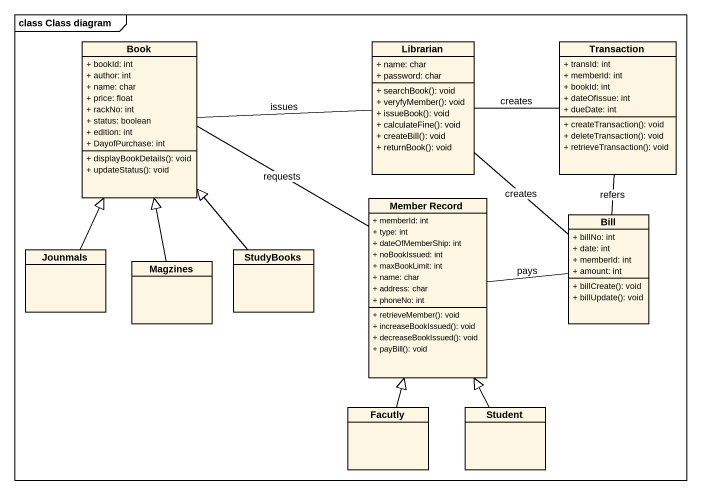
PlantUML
@startuml
mainframe class Class diagram
hide circle
hide empty members
skinparam classAttributeIconSize 0
class Book {
  + bookId: int
  + author: int
  + name: char
  + price: float
  + rackNo: int
  + status: boolean
  + edition: int
  + DayofPurchase: int
  + displayBookDetails(): void
  + updateStatus(): void
}
class Librarian {
  + name: char
  + password: char
  + searchBook(): void
  + veryfyMember(): void
  + issueBook(): void
  + calculateFine(): void
  + createBill(): void
  + returnBook(): void
}
class Transaction {
  + transId: int
  + memberId: int
  + bookId: int
  + dateOfIssue: int
  + dueDate: int
  + createTransaction(): void
  + deleteTransaction(): void
  + retrieveTransaction(): void
}
class "Member Record" as Member_Record {
  + memberId: int
  + type: int
  + dateOfMemberShip: int
  + noBookIssued: int
  + maxBookLimit: int
  + name: char
  + address: char
  + phoneNo: int
  + retrieveMember(): void
  + increaseBookIssued(): void
  + decreaseBookIssued(): void
  + payBill(): void
}
class Bill {
  + billNo: int
  + date: int
  + memberId: int
  + amount: int
  + billCreate(): void
  + billUpdate(): void
}
class Jounmals
class StudyBooks
class Magzines
class Facutly
class Student
Book -right- Librarian : issues
Librarian -right- Transaction : creates
Librarian -- Bill : creates
Member_Record -left- Book : requests
Member_Record -right- Bill : pays
Bill -up- Transaction : refers
Jounmals -up-|> Book
StudyBooks -up-|> Book
Magzines -up-|> Book
Facutly -up-|> Member_Record
Student -up-|> Member_Record
@enduml
